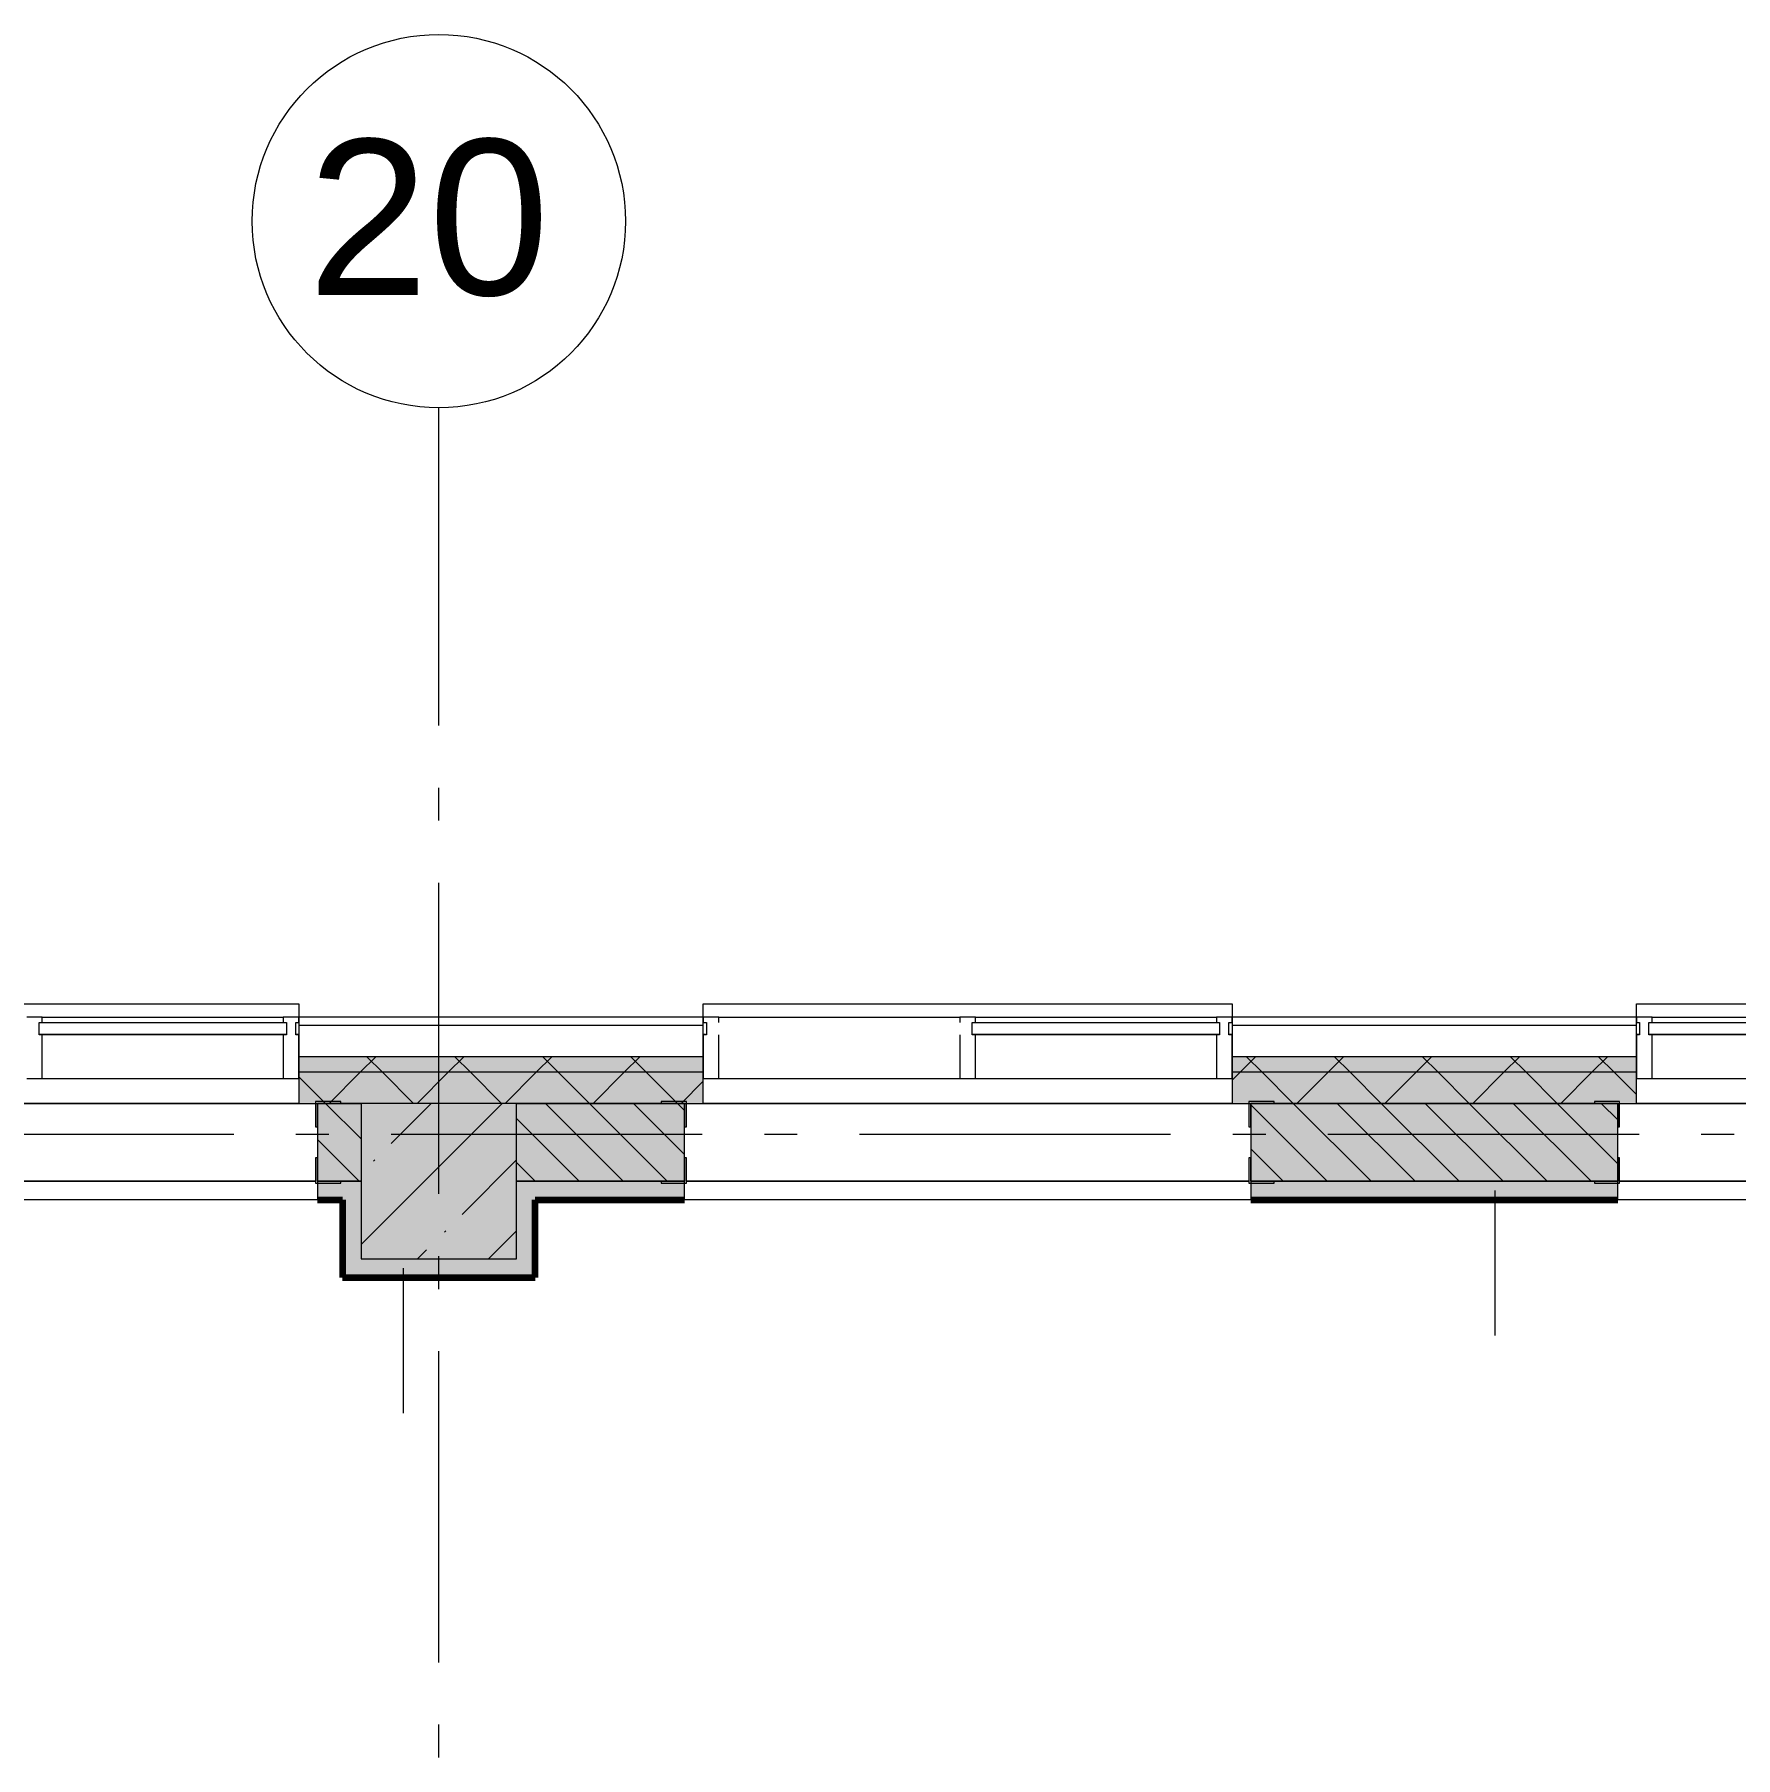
# Model space of a CAD drawing. Header units: millimetres. Extents: x -537608 to 253996, y -217170 to 186033.
# Drawn here: x -286776 to -281308, y 100718 to 106257 of the extents above; entities that cross this region are included whole.
import ezdxf

# ---------------------------------------------------------------- set-up
doc = ezdxf.new("R2010")
doc.units = ezdxf.units.MM
doc.layers.add('16) Лак 1.6м', color=160, linetype='Continuous', lineweight=90)
doc.layers.add('PDF _Геометрия', color=7, linetype='Continuous')
doc.layers.add('PDF _Текст', color=7, linetype='Continuous')
doc.layers.add('PDF _Сплошная заливка', color=7, linetype='Continuous', true_color=0xffffff)
doc.styles.add('PDF ArialMT', font='arial.ttf')

msp = doc.modelspace()

# ---------------------------------------------------------------- hatches: boundary and pattern name
at = {"layer": 'PDF _Сплошная заливка', "transparency": 33554559}
h = msp.add_hatch(color=256, dxfattribs=at)
h.paths.add_polyline_path([(-240126.19, 102921.2636), (-240126.19, 102971.2638), (-246626.1914, 102971.2638), (-246626.1914, 102921.2636), (-240371.3189, 102921.2636)], flags=0)
h.paths.add_polyline_path([(-257486.1367, 102921.2636), (-257324.7427, 102921.2636), (-257324.7427, 102971.2638), (-258624.7391, 102971.2638), (-258624.7391, 102921.2636), (-258321.009, 102921.2636)], flags=0)
h.paths.add_polyline_path([(-254326.1866, 102921.2636), (-254326.1866, 102971.2638), (-255624.7405, 102971.2638), (-255624.7405, 102921.2636), (-254564.0965, 102921.2636)], flags=0)
h.paths.add_polyline_path([(-260825.613, 102921.2636), (-260324.7413, 102921.2636), (-260324.7413, 102971.2638), (-261620.1864, 102971.2638), (-261620.1864, 102921.2636), (-261243.0492, 102921.2636)], flags=0)
h.paths.add_polyline_path([(-263330.2213, 102921.2636), (-263320.1886, 102921.2636), (-263320.1886, 102971.2638), (-264619.7372, 102971.2638), (-264619.7372, 102921.2636), (-264165.0937, 102921.2636)], flags=0)
h.paths.add_polyline_path([(-267504.57, 102921.2636), (-266319.7394, 102921.2636), (-266319.7394, 102971.2638), (-267619.7401, 102971.2638), (-267619.7401, 102921.2636)], flags=0)
h.paths.add_polyline_path([(-270426.6102, 102921.2636), (-269319.7381, 102921.2636), (-269319.7381, 102971.2638), (-270620.3545, 102971.2638), (-270620.3545, 102921.2636)], flags=0)
h.paths.add_polyline_path([(-272320.3567, 102921.2636), (-272320.3567, 102971.2638), (-273619.7374, 102971.2638), (-273619.7374, 102921.2636), (-272513.7824, 102921.2636)], flags=0)
h.paths.add_polyline_path([(-275435.8268, 102921.2636), (-275319.7353, 102921.2636), (-275319.7353, 102971.2638), (-276926.1831, 102971.2638), (-276926.1831, 102921.2636), (-275853.2587, 102921.2636)], flags=0)
h.paths.add_polyline_path([(-278626.181, 102921.2636), (-278626.181, 102971.2638), (-279926.186, 102971.2638), (-279926.186, 102921.2636), (-278775.3032, 102921.2636)], flags=0)
h.paths.add_polyline_path([(-281626.184, 102921.2636), (-281626.184, 102971.2638), (-282926.1804, 102971.2638), (-282926.1804, 102921.2636), (-281697.3434, 102921.2636)], flags=0)
h.paths.add_polyline_path([(-287958.8642, 102921.2636), (-287626.1812, 102921.2636), (-287626.1812, 102971.2638), (-290826.1849, 102971.2638), (-290826.1849, 102921.2636), (-288376.296, 102921.2636)], flags=0)
h.paths.add_polyline_path([(-285926.1833, 102921.2636), (-284626.1869, 102921.2636), (-284626.1869, 102971.2638), (-285926.1833, 102971.2638)], flags=0)
h = msp.add_hatch(color=256, dxfattribs=at)
h.paths.add_polyline_path([(-240026.1918, 102821.2653), (-240026.1918, 102921.2636), (-246626.1914, 102921.2636), (-246626.1914, 102821.2653), (-240371.3189, 102821.2653)], flags=0)
h.paths.add_polyline_path([(-254564.0965, 102821.2653), (-254326.1866, 102821.2653), (-254326.1866, 102921.2636), (-255624.7405, 102921.2636), (-255624.7405, 102821.2653), (-254676.1879, 102821.2653)], flags=0)
h.paths.add_polyline_path([(-257324.7427, 102821.2653), (-257324.7427, 102921.2636), (-258624.7391, 102921.2636), (-258624.7391, 102821.2653), (-257486.1367, 102821.2653)], flags=0)
h.paths.add_polyline_path([(-264582.5255, 102821.2653), (-263320.1886, 102821.2653), (-263320.1886, 102921.2636), (-264619.7372, 102921.2636), (-264619.7372, 102821.2653)], flags=0)
h.paths.add_polyline_path([(-261620.1864, 102821.2653), (-260324.7413, 102821.2653), (-260324.7413, 102921.2636), (-261620.1864, 102921.2636), (-261620.1864, 102842.3987)], flags=0)
h.paths.add_polyline_path([(-267504.57, 102821.2653), (-266319.7394, 102821.2653), (-266319.7394, 102921.2636), (-267619.7401, 102921.2636), (-267619.7401, 102821.2653)], flags=0)
h.paths.add_polyline_path([(-269319.7381, 102821.2653), (-269319.7381, 102921.2636), (-270620.3545, 102921.2636), (-270620.3545, 102821.2653), (-269591.7422, 102821.2653)], flags=0)
h.paths.add_polyline_path([(-273348.6546, 102821.2653), (-272320.3567, 102821.2653), (-272320.3567, 102921.2636), (-273619.7374, 102921.2636), (-273619.7374, 102821.2653)], flags=0)
h.paths.add_polyline_path([(-279192.735, 102821.2653), (-278626.181, 102821.2653), (-278626.181, 102921.2636), (-279926.186, 102921.2636), (-279926.186, 102821.2653), (-279226.1833, 102821.2653)], flags=0)
h.paths.add_polyline_path([(-276688.131, 102821.2653), (-275319.7353, 102821.2653), (-275319.7353, 102921.2636), (-276926.1831, 102921.2636), (-276926.1831, 102821.2653)], flags=0)
h.paths.add_polyline_path([(-281697.3434, 102821.2653), (-281626.184, 102821.2653), (-281626.184, 102921.2636), (-282926.1804, 102921.2636), (-282926.1804, 102821.2653), (-282532.2157, 102821.2653)], flags=0)
h.paths.add_polyline_path([(-287626.1812, 102821.2653), (-287626.1812, 102921.2636), (-290876.1851, 102921.2636), (-290876.1851, 102821.2653), (-287958.8642, 102821.2653)], flags=0)
h.paths.add_polyline_path([(-285871.6877, 102821.2653), (-284626.1869, 102821.2653), (-284626.1869, 102921.2636), (-285926.1833, 102921.2636), (-285926.1833, 102821.2653)], flags=0)
h = msp.add_hatch(color=256, dxfattribs=at)
h.paths.add_polyline_path([(-278775.3032, 102571.2644), (-278686.1795, 102571.2644), (-278686.1795, 102821.2653), (-279226.1833, 102821.2653), (-279226.1833, 102571.2644), (-279166.1848, 102571.2644)], flags=0)
h.paths.add_polyline_path([(-276726.1823, 102571.2644), (-276726.1823, 102821.2653), (-276866.1846, 102821.2653), (-276866.1846, 102571.2644)], flags=0)
h.paths.add_polyline_path([(-282866.1818, 102571.2644), (-281686.1824, 102571.2644), (-281686.1824, 102821.2653), (-282866.1818, 102821.2653)], flags=0)
h.paths.add_polyline_path([(-279866.1875, 102571.2644), (-279726.1853, 102571.2644), (-279726.1853, 102821.2653), (-279866.1875, 102821.2653)], flags=0)
h.paths.add_polyline_path([(-285166.182, 102571.2644), (-284686.1854, 102571.2644), (-284686.1854, 102821.2653), (-285226.1806, 102821.2653), (-285226.1806, 102571.2644)], flags=0)
h.paths.add_polyline_path([(-285866.1848, 102571.2644), (-285726.1825, 102571.2644), (-285726.1825, 102821.2653), (-285866.1848, 102821.2653)], flags=0)
h.paths.add_polyline_path([(-287686.1797, 102571.2644), (-287686.1797, 102821.2653), (-288226.1835, 102821.2653), (-288226.1835, 102571.2644), (-287958.8642, 102571.2644)], flags=0)
msp.add_hatch(color=256, dxfattribs=at).paths.add_polyline_path([(-285726.1825, 102321.2656), (-285226.1806, 102321.2656), (-285226.1806, 102821.2653), (-285726.1825, 102821.2653), (-285726.1825, 102488.423)])
at = {"layer": 'PDF _Сплошная заливка', "true_color": 0xff7d7d, "transparency": 33554559}
h = msp.add_hatch(color=11, dxfattribs=at)
h.paths.add_polyline_path([(-285866.1848, 102511.2637), (-285726.1825, 102511.2637), (-285726.1825, 102571.2644), (-285866.1848, 102571.2644)], flags=0)
h.paths.add_polyline_path([(-287686.1797, 102511.2637), (-287686.1797, 102571.2644), (-288166.185, 102571.2644), (-288166.185, 102511.2637), (-287958.8642, 102511.2637)], flags=0)
for points in [[(-285226.1806, 102321.2656), (-285166.182, 102321.2656), (-285166.182, 102571.2644), (-285226.1806, 102571.2644), (-285226.1806, 102488.423)], [(-285226.1806, 102261.2649), (-285166.182, 102261.2649), (-285166.182, 102321.2656), (-285726.1825, 102321.2656), (-285726.1825, 102261.2649)]]:
    msp.add_hatch(color=11, dxfattribs=at).paths.add_polyline_path(points)
h = msp.add_hatch(color=11, dxfattribs=at)
h.paths.add_polyline_path([(-279726.1853, 102511.2637), (-279726.1853, 102571.2644), (-279866.1875, 102571.2644), (-279866.1875, 102511.2637), (-279786.1838, 102511.2637)], flags=0)
h.paths.add_polyline_path([(-282866.1818, 102511.2637), (-281686.1824, 102511.2637), (-281686.1824, 102571.2644), (-282866.1818, 102571.2644)], flags=0)
h.paths.add_polyline_path([(-285036.824, 102511.2637), (-284686.1854, 102511.2637), (-284686.1854, 102571.2644), (-285166.182, 102571.2644), (-285166.182, 102511.2637)], flags=0)

# ---------------------------------------------------------------- linework, layer by layer
at = {"layer": '16) Лак 1.6м'}
for p, q in [((-285866.1848, 102511.2637), (-285786.181, 102511.2637)), ((-285786.181, 102511.2637), (-285786.181, 102261.2649)), ((-285166.182, 102321.2656), (-285166.182, 102511.2637)), ((-285166.182, 102511.2637), (-284686.1854, 102511.2637)), ((-282866.1818, 102511.2637), (-281686.1824, 102511.2637)), ((-285166.182, 102261.2649), (-285166.182, 102321.2656)), ((-285786.181, 102261.2649), (-285726.1825, 102261.2649)), ((-285726.1825, 102261.2649), (-285166.182, 102261.2649))]:
    msp.add_line(p, q, dxfattribs=at)
at = {"layer": 'PDF _Геометрия', "color": 253, "lineweight": 9, "true_color": 0xaaaaaa}
for p, q in [((-285476.1816, 104035.9315), (-285476.1816, 105057.1936)), ((-285476.1816, 103730.0981), (-285476.1816, 103835.933)), ((-285476.1816, 102530.0999), (-285476.1816, 103530.0994)), ((-287626.1812, 103141.2653), (-285926.1833, 103141.2653)), ((-285926.1833, 103141.2653), (-285926.1833, 103098.2643)), ((-284626.1869, 103098.2643), (-284626.1869, 103141.2653)), ((-284626.1869, 103141.2653), (-282926.1804, 103141.2653)), ((-282926.1804, 103141.2653), (-282926.1804, 103098.2643)), ((-281626.184, 103098.2643), (-281626.184, 103141.2653)), ((-281626.184, 103141.2653), (-279926.186, 103141.2653)), ((-286761.1848, 103043.2649), (-285966.1851, 103043.2649)), ((-285976.1835, 103041.2649), (-286751.1864, 103041.2649)), ((-285936.1816, 103043.2649), (-285926.1833, 103043.2649)), ((-284626.1869, 103043.2649), (-284619.3835, 103043.2649)), ((-283761.1818, 103043.2649), (-282966.1822, 103043.2649)), ((-282976.1805, 103041.2649), (-283751.1835, 103041.2649)), ((-282936.1872, 103043.2649), (-282926.1804, 103043.2649)), ((-281626.184, 103043.2649), (-281616.1856, 103043.2649)), ((-281586.1821, 103043.2649), (-279966.1793, 103043.2649)), ((-279976.1862, 103041.2649), (-281576.1837, 103041.2649)), ((-286135.4417, 102721.2649), (-287135.4456, 102721.2649)), ((-285829.6104, 102721.2649), (-285935.4496, 102721.2649)), ((-284629.6144, 102721.2649), (-285629.6096, 102721.2649)), ((-284323.7831, 102721.2649), (-284429.6136, 102721.2649)), ((-283123.7784, 102721.2649), (-284123.7823, 102721.2649)), ((-282817.9471, 102721.2649), (-282923.7776, 102721.2649)), ((-281617.9424, 102721.2649), (-282617.9463, 102721.2649)), ((-281312.1111, 102721.2649), (-281417.9503, 102721.2649)), ((-285476.1816, 102224.2664), (-285476.1816, 102330.0992)), ((-285476.1816, 101024.266), (-285476.1816, 102024.2656)), ((-285476.1816, 100718.4326), (-285476.1816, 100824.2653))]:
    msp.add_line(p, q, dxfattribs=at)
at = {"layer": 'PDF _Геометрия', "lineweight": 9}
for p, q in [((-286751.1864, 103098.2643), (-286801.1781, 103098.2643)), ((-286761.1848, 103041.2649), (-286761.1848, 103081.2646)), ((-286761.1848, 103081.2646), (-286751.1864, 103081.2646)), ((-286751.1864, 103098.2643), (-285976.1835, 103098.2643)), ((-286751.1864, 103081.2646), (-286751.1864, 103098.2643)), ((-286751.1864, 103081.2646), (-285976.1835, 103081.2646)), ((-285926.1833, 103098.2643), (-285976.1835, 103098.2643)), ((-285976.1835, 103098.2643), (-285976.1835, 103081.2646)), ((-285976.1835, 103081.2646), (-285966.1851, 103081.2646)), ((-285966.1851, 103081.2646), (-285966.1851, 103041.2649)), ((-285936.1816, 103041.2649), (-285936.1816, 103081.2646)), ((-285936.1816, 103081.2646), (-285926.1833, 103081.2646)), ((-284626.1869, 103098.2643), (-285926.1833, 103098.2643)), ((-285926.1833, 103098.2643), (-285926.1833, 103071.2642)), ((-285926.1833, 103081.2646), (-285926.1833, 103098.2643)), ((-284626.1869, 103071.2642), (-284626.1869, 103098.2643)), ((-284576.1867, 103098.2643), (-284626.1869, 103098.2643)), ((-284626.1869, 103098.2643), (-284626.1869, 103081.2646)), ((-284626.1869, 103081.2646), (-284616.18, 103081.2646)), ((-284616.18, 103081.2646), (-284616.18, 103041.2649)), ((-284576.1867, 103081.2646), (-284576.1867, 103098.2643)), ((-284576.1867, 103098.2643), (-283801.1837, 103098.2643)), ((-283751.1835, 103098.2643), (-283801.1837, 103098.2643)), ((-283801.1837, 103098.2643), (-283801.1837, 103081.2646)), ((-283761.1818, 103041.2649), (-283761.1818, 103081.2646)), ((-283761.1818, 103081.2646), (-283751.1835, 103081.2646)), ((-283751.1835, 103098.2643), (-282976.1805, 103098.2643)), ((-283751.1835, 103081.2646), (-283751.1835, 103098.2643)), ((-283751.1835, 103081.2646), (-282976.1805, 103081.2646)), ((-282926.1804, 103098.2643), (-282976.1805, 103098.2643)), ((-282976.1805, 103098.2643), (-282976.1805, 103081.2646)), ((-282976.1805, 103081.2646), (-282966.1822, 103081.2646)), ((-282966.1822, 103081.2646), (-282966.1822, 103041.2649)), ((-282936.1872, 103041.2649), (-282936.1872, 103081.2646)), ((-282936.1872, 103081.2646), (-282926.1804, 103081.2646)), ((-281626.184, 103098.2643), (-282926.1804, 103098.2643)), ((-282926.1804, 103098.2643), (-282926.1804, 103071.2642)), ((-282926.1804, 103081.2646), (-282926.1804, 103098.2643)), ((-281626.184, 103071.2642), (-281626.184, 103098.2643)), ((-281576.1837, 103098.2643), (-281626.184, 103098.2643)), ((-281626.184, 103098.2643), (-281626.184, 103081.2646)), ((-281626.184, 103081.2646), (-281616.1856, 103081.2646)), ((-281616.1856, 103081.2646), (-281616.1856, 103041.2649)), ((-281586.1821, 103041.2649), (-281586.1821, 103081.2646)), ((-281586.1821, 103081.2646), (-281576.1837, 103081.2646)), ((-281576.1837, 103081.2646), (-281576.1837, 103098.2643)), ((-281576.1837, 103098.2643), (-279976.1862, 103098.2643)), ((-281576.1837, 103081.2646), (-279976.1862, 103081.2646)), ((-286751.1864, 103041.2649), (-286761.1848, 103041.2649)), ((-286751.1864, 102901.2648), (-286751.1864, 103041.2649)), ((-285966.1851, 103041.2649), (-285976.1835, 103041.2649)), ((-285976.1835, 103041.2649), (-285976.1835, 102901.2648)), ((-285926.1833, 103041.2649), (-285936.1816, 103041.2649)), ((-285926.1833, 103071.2642), (-285926.1833, 102971.2638)), ((-284626.1869, 103071.2642), (-285926.1833, 103071.2642)), ((-285926.1833, 102901.2648), (-285926.1833, 103041.2649)), ((-284626.1869, 102971.2638), (-284626.1869, 103071.2642)), ((-284616.18, 103041.2649), (-284626.1869, 103041.2649)), ((-284626.1869, 103041.2649), (-284626.1869, 102901.2648)), ((-284576.1867, 102901.2648), (-284576.1867, 103041.2649)), ((-283801.1837, 103041.2649), (-283801.1837, 102901.2648)), ((-283751.1835, 103041.2649), (-283761.1818, 103041.2649)), ((-283751.1835, 102901.2648), (-283751.1835, 103041.2649)), ((-282966.1822, 103041.2649), (-282976.1805, 103041.2649)), ((-282976.1805, 103041.2649), (-282976.1805, 102901.2648)), ((-282926.1804, 103041.2649), (-282936.1872, 103041.2649)), ((-282926.1804, 103071.2642), (-282926.1804, 102971.2638)), ((-281626.184, 103071.2642), (-282926.1804, 103071.2642)), ((-282926.1804, 102901.2648), (-282926.1804, 103041.2649)), ((-281626.184, 102971.2638), (-281626.184, 103071.2642)), ((-281616.1856, 103041.2649), (-281626.184, 103041.2649)), ((-281626.184, 103041.2649), (-281626.184, 102901.2648)), ((-281576.1837, 103041.2649), (-281586.1821, 103041.2649)), ((-281576.1837, 102901.2648), (-281576.1837, 103041.2649)), ((-285926.1833, 102971.2638), (-285926.1833, 102921.2636)), ((-284626.1869, 102971.2638), (-285926.1833, 102971.2638)), ((-285728.99, 102921.2636), (-285678.9897, 102971.2638)), ((-285657.7702, 102921.2636), (-285707.7704, 102971.2638)), ((-285446.1521, 102921.2636), (-285396.1519, 102971.2638)), ((-285374.9325, 102921.2636), (-285424.9326, 102971.2638)), ((-285163.3057, 102921.2636), (-285113.3055, 102971.2638)), ((-285092.086, 102921.2636), (-285142.0862, 102971.2638)), ((-284880.4679, 102921.2636), (-284830.4677, 102971.2638)), ((-284809.2482, 102921.2636), (-284859.2484, 102971.2638)), ((-284626.1869, 102921.2636), (-284626.1869, 102971.2638)), ((-282926.1804, 102971.2638), (-282926.1804, 102921.2636)), ((-281626.184, 102971.2638), (-282926.1804, 102971.2638)), ((-282900.5688, 102921.2636), (-282850.5686, 102971.2638)), ((-282829.3491, 102921.2636), (-282879.3493, 102971.2638)), ((-282617.7224, 102921.2636), (-282567.7222, 102971.2638)), ((-282546.5027, 102921.2636), (-282596.5029, 102971.2638)), ((-282334.8846, 102921.2636), (-282284.8844, 102971.2638)), ((-282263.6648, 102921.2636), (-282313.6651, 102971.2638)), ((-282052.0382, 102921.2636), (-282002.0379, 102971.2638)), ((-281980.8184, 102921.2636), (-282030.8186, 102971.2638)), ((-281769.2003, 102921.2636), (-281719.2001, 102971.2638)), ((-281697.972, 102921.2636), (-281747.9722, 102971.2638)), ((-281626.184, 102921.2636), (-281626.184, 102971.2638)), ((-285926.1833, 102921.2636), (-285926.1833, 102821.2653)), ((-284626.1869, 102921.2636), (-285926.1833, 102921.2636)), ((-285828.9903, 102821.2653), (-285728.99, 102921.2636)), ((-285557.7699, 102821.2653), (-285657.7702, 102921.2636)), ((-285546.1525, 102821.2653), (-285446.1521, 102921.2636)), ((-285274.932, 102821.2653), (-285374.9325, 102921.2636)), ((-285263.3061, 102821.2653), (-285163.3057, 102921.2636)), ((-284992.0856, 102821.2653), (-285092.086, 102921.2636)), ((-284980.4683, 102821.2653), (-284880.4679, 102921.2636)), ((-284709.2478, 102821.2653), (-284809.2482, 102921.2636)), ((-284626.1869, 102821.2653), (-284626.1869, 102921.2636)), ((-282926.1804, 102895.6477), (-282900.5688, 102921.2636)), ((-282926.1804, 102921.2636), (-282926.1804, 102821.2653)), ((-281626.184, 102921.2636), (-282926.1804, 102921.2636)), ((-282729.3487, 102821.2653), (-282829.3491, 102921.2636)), ((-282717.7228, 102821.2653), (-282617.7224, 102921.2636)), ((-282446.5023, 102821.2653), (-282546.5027, 102921.2636)), ((-282434.8849, 102821.2653), (-282334.8846, 102921.2636)), ((-282163.6645, 102821.2653), (-282263.6648, 102921.2636)), ((-282152.0385, 102821.2653), (-282052.0382, 102921.2636)), ((-281880.8181, 102821.2653), (-281980.8184, 102921.2636)), ((-281869.1921, 102821.2653), (-281769.2003, 102921.2636)), ((-281626.184, 102849.4712), (-281697.972, 102921.2636)), ((-281626.184, 102821.2653), (-281626.184, 102921.2636)), ((-286801.1781, 102901.2648), (-286751.1864, 102901.2648)), ((-286751.1864, 102901.2648), (-285976.1835, 102901.2648)), ((-285976.1835, 102901.2648), (-285926.1833, 102901.2648)), ((-285840.6163, 102821.2653), (-285926.1833, 102906.8324)), ((-284697.6219, 102821.2653), (-284626.1869, 102892.7046)), ((-284626.1869, 102901.2648), (-284576.1867, 102901.2648)), ((-284576.1867, 102901.2648), (-283801.1837, 102901.2648)), ((-283801.1837, 102901.2648), (-283751.1835, 102901.2648)), ((-283751.1835, 102901.2648), (-282976.1805, 102901.2648)), ((-282976.1805, 102901.2648), (-282926.1804, 102901.2648)), ((-281626.184, 102901.2648), (-281576.1837, 102901.2648)), ((-281576.1837, 102901.2648), (-279976.1862, 102901.2648)), ((-285926.1833, 102821.2653), (-287626.1812, 102821.2653)), ((-287626.1812, 102821.2653), (-285926.1833, 102821.2653)), ((-285926.1833, 102821.2653), (-285726.1825, 102821.2653)), ((-285726.1825, 102821.2653), (-285866.1848, 102821.2653)), ((-285866.1848, 102821.2653), (-285866.1848, 102571.2644)), ((-285726.1825, 102706.8316), (-285840.6163, 102821.2653)), ((-285726.1825, 102367.5541), (-285272.4691, 102821.2653)), ((-285226.1806, 102821.2653), (-285726.1825, 102821.2653)), ((-285726.1825, 102821.2653), (-285726.1825, 102321.2656)), ((-285629.5752, 102692.2604), (-285500.5702, 102821.2653)), ((-284686.1854, 102821.2653), (-285226.1806, 102821.2653)), ((-285226.1806, 102821.2653), (-284626.1869, 102821.2653)), ((-285226.1806, 102321.2656), (-285226.1806, 102821.2653)), ((-284883.5079, 102571.2644), (-285133.5089, 102821.2653)), ((-284742.0847, 102571.2644), (-284992.0856, 102821.2653)), ((-284686.1854, 102656.7818), (-284850.6624, 102821.2653)), ((-284686.1854, 102798.2029), (-284709.2478, 102821.2653)), ((-284686.1854, 102571.2644), (-284686.1854, 102821.2653)), ((-282926.1804, 102821.2653), (-284626.1869, 102821.2653)), ((-284626.1869, 102821.2653), (-282926.1804, 102821.2653)), ((-282926.1804, 102821.2653), (-281626.184, 102821.2653)), ((-281686.1824, 102821.2653), (-282866.1818, 102821.2653)), ((-282866.1818, 102821.2653), (-282866.1818, 102571.2644)), ((-282620.771, 102571.2644), (-282866.1818, 102816.6795)), ((-282479.3477, 102571.2644), (-282729.3487, 102821.2653)), ((-282337.9246, 102571.2644), (-282587.9255, 102821.2653)), ((-282196.5013, 102571.2644), (-282446.5023, 102821.2653)), ((-282055.0781, 102571.2644), (-282305.0791, 102821.2653)), ((-281913.6635, 102571.2644), (-282163.6645, 102821.2653)), ((-281772.2403, 102571.2644), (-282022.2413, 102821.2653)), ((-281686.1824, 102626.6297), (-281880.8181, 102821.2653)), ((-281686.1824, 102768.0508), (-281739.3949, 102821.2653)), ((-281686.1824, 102571.2644), (-281686.1824, 102821.2653)), ((-279926.186, 102821.2653), (-281626.184, 102821.2653)), ((-281626.184, 102821.2653), (-279926.186, 102821.2653)), ((-285024.9311, 102571.2644), (-285226.1806, 102772.516)), ((-285732.0385, 102571.2644), (-285866.1848, 102705.4106)), ((-285686.594, 102635.2372), (-285681.8575, 102639.9781)), ((-285401.4741, 102464.1635), (-285226.1806, 102639.4549)), ((-282762.1856, 102571.2644), (-282866.1818, 102675.2585)), ((-285166.3543, 102571.2644), (-285226.1806, 102631.0949)), ((-285872.1786, 102571.2644), (-287680.1859, 102571.2644)), ((-287680.1859, 102571.2644), (-285872.1786, 102571.2644)), ((-285866.1848, 102571.2644), (-285726.1825, 102571.2644)), ((-285726.1825, 102571.2644), (-285866.1848, 102571.2644)), ((-285866.1848, 102571.2644), (-285866.1848, 102511.2637)), ((-285166.182, 102571.2644), (-285226.1806, 102571.2644)), ((-285226.1806, 102571.2644), (-285166.182, 102571.2644)), ((-285166.182, 102571.2644), (-284686.1854, 102571.2644)), ((-284686.1854, 102571.2644), (-285166.182, 102571.2644)), ((-284686.1854, 102511.2637), (-284686.1854, 102571.2644)), ((-282872.1843, 102571.2644), (-284680.1829, 102571.2644)), ((-284680.1829, 102571.2644), (-282872.1843, 102571.2644)), ((-282866.1818, 102571.2644), (-281686.1824, 102571.2644)), ((-282866.1818, 102571.2644), (-282866.1818, 102511.2637)), ((-281686.1824, 102571.2644), (-282866.1818, 102571.2644)), ((-282081.0858, 102541.2651), (-282081.0858, 102075.1141)), ((-281686.1824, 102511.2637), (-281686.1824, 102571.2644)), ((-279872.1813, 102571.2644), (-281680.18, 102571.2644)), ((-281680.18, 102571.2644), (-279872.1813, 102571.2644)), ((-285866.1848, 102511.2637), (-287686.1797, 102511.2637)), ((-282866.1818, 102511.2637), (-284686.1854, 102511.2637)), ((-279866.1875, 102511.2637), (-281686.1824, 102511.2637)), ((-285458.5015, 102407.1383), (-285453.7563, 102411.8791)), ((-285316.2774, 102321.2656), (-285226.1806, 102411.3581)), ((-285726.1825, 102321.2656), (-285226.1806, 102321.2656)), ((-285544.3699, 102321.2656), (-285515.5203, 102350.113)), ((-285591.2698, 102291.2642), (-285591.2698, 101825.1153))]:
    msp.add_line(p, q, dxfattribs=at)
at = {"layer": 'PDF _Геометрия', "color": 253, "lineweight": 20, "true_color": 0xaaaaaa}
for p, q in [((-285791.1844, 102827.2635), (-285872.1786, 102827.2635)), ((-285872.1786, 102827.2635), (-285872.1786, 102746.2651)), ((-285866.1848, 102746.2651), (-285866.1848, 102821.2653)), ((-285866.1848, 102821.2653), (-285791.1844, 102821.2653)), ((-285791.1844, 102821.2653), (-285791.1844, 102827.2635)), ((-284680.1829, 102827.2635), (-284761.1857, 102827.2635)), ((-284761.1857, 102827.2635), (-284761.1857, 102821.2653)), ((-284761.1857, 102821.2653), (-284686.1854, 102821.2653)), ((-284686.1854, 102821.2653), (-284686.1854, 102746.2651)), ((-284680.1829, 102746.2651), (-284680.1829, 102827.2635)), ((-282791.1815, 102827.2635), (-282872.1843, 102827.2635)), ((-282872.1843, 102827.2635), (-282872.1843, 102746.2651)), ((-282866.1818, 102746.2651), (-282866.1818, 102821.2653)), ((-282866.1818, 102821.2653), (-282791.1815, 102821.2653)), ((-282791.1815, 102821.2653), (-282791.1815, 102827.2635)), ((-281680.18, 102827.2635), (-281761.1828, 102827.2635)), ((-281761.1828, 102827.2635), (-281761.1828, 102821.2653)), ((-281761.1828, 102821.2653), (-281686.1824, 102821.2653)), ((-281686.1824, 102821.2653), (-281686.1824, 102746.2651)), ((-281680.18, 102746.2651), (-281680.18, 102827.2635)), ((-285872.1786, 102746.2651), (-285866.1848, 102746.2651)), ((-284686.1854, 102746.2651), (-284680.1829, 102746.2651)), ((-282872.1843, 102746.2651), (-282866.1818, 102746.2651)), ((-281686.1824, 102746.2651), (-281680.18, 102746.2651)), ((-285866.1848, 102646.2647), (-285872.1786, 102646.2647)), ((-285872.1786, 102646.2647), (-285872.1786, 102565.2641)), ((-285866.1848, 102571.2644), (-285866.1848, 102646.2647)), ((-284686.1854, 102646.2647), (-284686.1854, 102571.2644)), ((-284680.1829, 102646.2647), (-284686.1854, 102646.2647)), ((-284680.1829, 102565.2641), (-284680.1829, 102646.2647)), ((-282866.1818, 102646.2647), (-282872.1843, 102646.2647)), ((-282872.1843, 102646.2647), (-282872.1843, 102565.2641)), ((-282866.1818, 102571.2644), (-282866.1818, 102646.2647)), ((-281686.1824, 102646.2647), (-281686.1824, 102571.2644)), ((-281680.18, 102646.2647), (-281686.1824, 102646.2647)), ((-281680.18, 102565.2641), (-281680.18, 102646.2647)), ((-285872.1786, 102565.2641), (-285791.1844, 102565.2641)), ((-285791.1844, 102571.2644), (-285866.1848, 102571.2644)), ((-285791.1844, 102565.2641), (-285791.1844, 102571.2644)), ((-284686.1854, 102571.2644), (-284761.1857, 102571.2644)), ((-284761.1857, 102571.2644), (-284761.1857, 102565.2641)), ((-284761.1857, 102565.2641), (-284680.1829, 102565.2641)), ((-282872.1843, 102565.2641), (-282791.1815, 102565.2641)), ((-282791.1815, 102571.2644), (-282866.1818, 102571.2644)), ((-282791.1815, 102565.2641), (-282791.1815, 102571.2644)), ((-281686.1824, 102571.2644), (-281761.1828, 102571.2644)), ((-281761.1828, 102571.2644), (-281761.1828, 102565.2641)), ((-281761.1828, 102565.2641), (-281680.18, 102565.2641))]:
    msp.add_line(p, q, dxfattribs=at)
at = {"layer": 'PDF _Геометрия', "lineweight": 20}
msp.add_circle((-285476.1809, 105657.1949), 600.0017, dxfattribs=at)
at = {"layer": 'PDF _Сплошная заливка', "color": 11, "lineweight": 35, "true_color": 0xff7d7d, "transparency": 33554559}
msp.add_solid([(-285726.1825, 102261.2649), (-285726.1825, 102511.2637), (-285786.181, 102261.2649), (-285786.181, 102511.2637)], dxfattribs=at)

# ---------------------------------------------------------------- texts
at = {"layer": 'PDF _Текст', "insert": (-285897.7384, 105666.2696), "char_height": 500, "attachment_point": 4, "style": 'PDF ArialMT'}
msp.add_mtext('20', dxfattribs=at)

doc.saveas('drawing.dxf')
